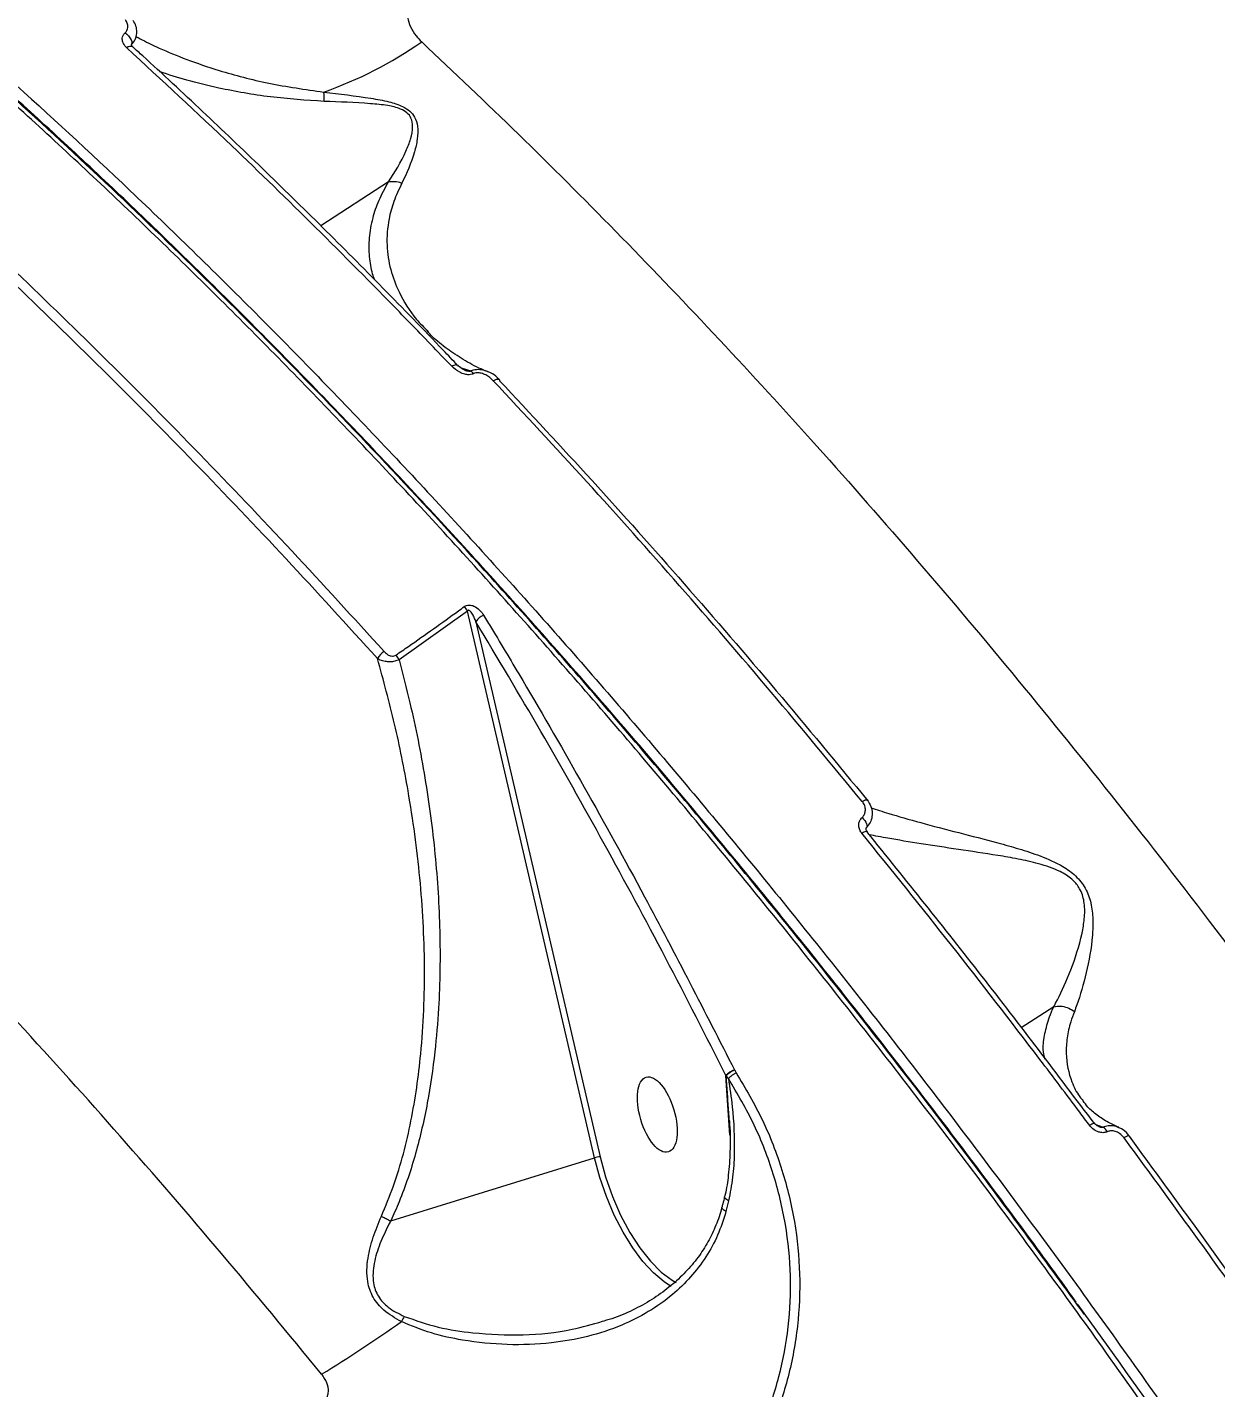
# Model space of a CAD drawing. Header units: millimetres. Extents: x -11024 to 8278, y -7837 to 5770.
# Drawn here: x 3561 to 3702.9, y 1295 to 1457.5 of the extents above; entities that cross this region are included whole.
import ezdxf

# ---------------------------------------------------------------- set-up
doc = ezdxf.new("R2010")
doc.units = ezdxf.units.MM
doc.layers.add('DIKOM_ОБЪЕКТ', color=7, linetype='Continuous')
doc.layers.add('DIKOM_РАЗМЕР_ОБЪЕКТА', color=7, linetype='Continuous')
doc.styles.add('style1', font='arial.ttf', dxfattribs={"width": 0.8})
doc.dimstyles.new('1-50', dxfattribs={"dimtxt": 300, "dimasz": 200, "dimexe": 100, "dimexo": 0, "dimgap": 100, "dimtad": 1, "dimtxsty": 'style1', "dimcen": 200, "dimclrd": 7, "dimclre": 7, "dimclrt": 7, "dimadec": 1, "dimazin": 2, "dimtfac": 1, "dimtmove": 0, "dimatfit": 2, "dimfxl": 0, "dimlwd": 25, "dimlwe": 18, "dimarcsym": 0})

# ---------------------------------------------------------------- blocks, each defined once
blk = doc.blocks.new('*D9')
at = {"layer": 'Defpoints', "color": 0, "transparency": 16777216}
for p in [(3740.68, 3707.51), (-8191.56, -3797.25), (-1076.12, -3797.25)]:
    blk.add_point(p, dxfattribs=at)
at = {"layer": 'DIKOM_РАЗМЕР_ОБЪЕКТА', "color": 7, "lineweight": 18, "transparency": 16777216}
for p, q in [((3740.68, 3707.51), (-8291.56, 3707.51)), ((-1076.12, -3797.25), (-8291.56, -3797.25))]:
    blk.add_line(p, q, dxfattribs=at)
at = {"layer": 'DIKOM_РАЗМЕР_ОБЪЕКТА', "color": 7, "lineweight": 25, "transparency": 16777216}
blk.add_line((-8191.56, 3507.51), (-8191.56, -3597.25), dxfattribs=at)
at = {"layer": 'DIKOM_РАЗМЕР_ОБЪЕКТА', "color": 7, "transparency": 16777216}
for points in [[(-8224.9, 3507.51), (-8158.23, 3507.51), (-8191.56, 3707.51)], [(-8224.9, -3597.25), (-8158.23, -3597.25), (-8191.56, -3797.25)]]:
    blk.add_solid(points, dxfattribs=at)
at = {"layer": 'DIKOM_РАЗМЕР_ОБЪЕКТА', "color": 7, "transparency": 16777216, "insert": (-8444.74, -44.87), "char_height": 300, "attachment_point": 5, "rotation": 90, "style": 'style1'}
blk.add_mtext('7500', dxfattribs=at)

msp = doc.modelspace()

# ---------------------------------------------------------------- linework, layer by layer
at = {"layer": 'DIKOM_ОБЪЕКТ', "color": 7, "linetype": 'Continuous', "lineweight": 15}
for p, q in [((3604.098, 1439.01), (3596.02, 1433.762)), ((3608.782, 1421.201), (3608.85, 1421.131)), ((3613.547, 1387.759), (3605.358, 1381.954)), ((3628.704, 1322.487), (3613.547, 1387.759)), ((3614.536, 1386.482), (3629.366, 1322.613)), ((3683.529, 1340.526), (3679.638, 1337.998)), ((3644.402, 1332.274), (3644.394, 1332.308)), ((3644.849, 1325.184), (3644.394, 1332.308)), ((3644.691, 1331.954), (3644.402, 1332.274)), ((3644.57, 1330.206), (3644.402, 1332.274)), ((3645.423, 1332.98), (3645.444, 1332.938)), ((3645.444, 1332.938), (3645.611, 1332.638)), ((3688.544, 1326.481), (3689.445, 1326.157)), ((3604.359, 1314.948), (3628.704, 1322.487)), ((3644.709, 1317.365), (3644.396, 1316.099)), ((3637.855, 1307.135), (3637.19, 1307.548)), ((3629.649, 1302.973), (3629.822, 1303.018))]:
    msp.add_line(p, q, dxfattribs=at)
at = {"layer": 'DIKOM_ОБЪЕКТ', "color": 7, "linetype": 'Continuous', "lineweight": 15, "flags": 128}
for points in [[(3572.633, 1456.774), (3572.845, 1456.617), (3573.047, 1456.419), (3573.221, 1456.198), (3573.355, 1455.971), (3573.436, 1455.757), (3573.459, 1455.572), (3573.421, 1455.432), (3573.382, 1455.384)], [(3611.641, 1416.981), (3611.793, 1417.07), (3611.939, 1417.134), (3612.072, 1417.17), (3612.188, 1417.178), (3612.282, 1417.156), (3612.348, 1417.109)], [(3616.615, 1415.26), (3616.759, 1415.345), (3616.897, 1415.408), (3617.025, 1415.446), (3617.138, 1415.46), (3617.231, 1415.447), (3617.302, 1415.408), (3617.314, 1415.397)], [(3617.314, 1415.397), (3617.349, 1415.346), (3617.369, 1415.261)], [(3660.674, 1365.011), (3660.817, 1365.098), (3660.95, 1365.167), (3661.069, 1365.215), (3661.169, 1365.241), (3661.248, 1365.244), (3661.302, 1365.223), (3661.329, 1365.18), (3661.328, 1365.116)], [(3660.646, 1363.105), (3660.815, 1362.933), (3660.967, 1362.746), (3661.092, 1362.555), (3661.182, 1362.371), (3661.233, 1362.205), (3661.241, 1362.066), (3661.206, 1361.963), (3661.18, 1361.933)], [(3660.616, 1361.255), (3660.766, 1361.346), (3660.904, 1361.417), (3661.026, 1361.465), (3661.127, 1361.489), (3661.203, 1361.487), (3661.251, 1361.46), (3661.254, 1361.457)], [(3661.254, 1361.457), (3661.27, 1361.409), (3661.257, 1361.335)], [(3687.816, 1326.368), (3687.965, 1326.46), (3688.099, 1326.535), (3688.215, 1326.591), (3688.308, 1326.625), (3688.374, 1326.636), (3688.41, 1326.623), (3688.412, 1326.621)], [(3692.523, 1325.06), (3692.538, 1325.107), (3692.532, 1325.127)], [(3637.19, 1307.548), (3637.016, 1307.669), (3635.736, 1308.743), (3634.473, 1310.111), (3633.256, 1311.745), (3632.11, 1313.607), (3631.06, 1315.658), (3630.13, 1317.854), (3629.338, 1320.147), (3628.704, 1322.487)], [(3629.366, 1322.613), (3630.021, 1320.219), (3630.843, 1317.879), (3631.814, 1315.65), (3632.909, 1313.585), (3634.103, 1311.733), (3635.365, 1310.141), (3636.667, 1308.846), (3637.977, 1307.88), (3638.433, 1307.623)], [(3644.709, 1317.365), (3644.467, 1317.506), (3644.304, 1317.641), (3644.227, 1317.764), (3644.226, 1317.833)]]:
    msp.add_lwpolyline(points, dxfattribs=at)
at = {"layer": 'DIKOM_ОБЪЕКТ', "color": 7, "linetype": 'Continuous', "lineweight": 15}
for centre, radius, start, end in [((3579.88, 1496.386), 49.493, 289.46463, 304.70695), ((3573.273, 1454.546), 0.629, 59.02934, 133.6827), ((3589.579, 1448.945), 6.838, 357.10905, 6.52022), ((3613.305, 1415.509), 1.091, 32.21435, 56.69991), ((3611.398, 1386.553), 2.465, 29.29251, 44.99106), ((3616.081, 1385.588), 1.785, 110.41472, 149.94106), ((3604.798, 1380.962), 2.313, 121.80019, 150.69382), ((3603.214, 1380.822), 2.425, 27.85079, 43.73639), ((3646.164, 1330.721), 2.377, 108.15446, 138.11598), ((3646.113, 1330.738), 2.3, 106.92615, 138.09256), ((3688.707, 1325.027), 1.35, 25.22219, 56.83864), ((3692.625, 1324.105), 1.026, 95.17672, 131.85417), ((3629.529, 1319.959), 2.659, 93.50567, 108.08186), ((3500.566, 1451.867), 182.268, 301.61577, 305.20243), ((3616.412, 1297.397), 12.113, 149.40592, 152.80945)]:
    msp.add_arc(centre, radius, start, end, dxfattribs=at)
msp.add_ellipse((3636.194, 1327.649), major_axis=(-1.322, 4.462), ratio=0.44303, dxfattribs=at)
for points, knots in [([(3697.23, 1288.717), (3694.608, 1292.447), (3687.491, 1302.571), (3675.6, 1318.787), (3661.518, 1337.202), (3647.185, 1355.128), (3632.674, 1372.489), (3618.052, 1389.2), (3603.362, 1405.204), (3588.629, 1420.46), (3573.878, 1434.957), (3559.155, 1448.657), (3544.527, 1461.498), (3530.065, 1473.418), (3515.814, 1484.371), (3501.802, 1494.32), (3488.048, 1503.268), (3474.594, 1511.196), (3461.499, 1518.069), (3448.827, 1523.854), (3436.621, 1528.521), (3424.909, 1532.044), (3413.707, 1534.427), (3403.023, 1535.715), (3392.993, 1535.751), (3386.245, 1535.298), (3383.049, 1534.499), (3382.777, 1534.43)], [0, 0, 0, 0, 0.0245695, 0.066693, 0.1089493, 0.151273, 0.1935969, 0.2358531, 0.2779765, 0.3200999, 0.3623564, 0.4046802, 0.447004, 0.4892601, 0.5313836, 0.5735065, 0.6157622, 0.6580855, 0.7004087, 0.7426644, 0.7847874, 0.8269108, 0.8691668, 0.9114903, 0.9538141, 0.9960698, 1, 1, 1, 1]), ([(3686.228, 1305.266), (3684.678, 1307.405), (3680.885, 1312.643), (3674.778, 1320.847), (3667.934, 1329.875), (3661.051, 1338.751), (3654.132, 1347.483), (3647.174, 1356.073), (3640.174, 1364.526), (3633.13, 1372.842), (3626.041, 1381.024), (3618.905, 1389.074), (3611.718, 1396.995), (3604.488, 1404.779), (3597.237, 1412.402), (3589.996, 1419.83), (3582.785, 1427.043), (3575.606, 1434.039), (3568.458, 1440.821), (3561.337, 1447.39), (3554.241, 1453.752), (3547.167, 1459.906), (3540.115, 1465.854), (3533.082, 1471.599), (3526.066, 1477.141), (3519.068, 1482.479), (3512.105, 1487.6), (3505.207, 1492.482), (3498.398, 1497.105), (3491.686, 1501.466), (3485.067, 1505.567), (3478.539, 1509.411), (3472.099, 1512.999), (3465.746, 1516.333), (3459.476, 1519.413), (3453.29, 1522.239), (3447.185, 1524.812), (3441.16, 1527.132), (3435.226, 1529.195), (3429.405, 1530.992), (3423.721, 1532.513), (3418.185, 1533.756), (3412.795, 1534.723), (3407.549, 1535.414), (3402.446, 1535.83), (3397.485, 1535.969), (3392.659, 1535.842), (3387.989, 1535.41), (3384.789, 1534.992), (3383.188, 1534.639), (3383.05, 1534.609)], [0, 0, 0, 0, 0.0148394, 0.0363252, 0.0577124, 0.0790248, 0.1002867, 0.1215225, 0.1427567, 0.1640092, 0.1852997, 0.2066539, 0.2280947, 0.2496474, 0.271248, 0.2927746, 0.314195, 0.3355335, 0.356815, 0.3780636, 0.3993038, 0.4205573, 0.4418427, 0.4631847, 0.4846068, 0.506134, 0.5277483, 0.5493326, 0.5707976, 0.5921746, 0.6134878, 0.6347619, 0.656021, 0.6772886, 0.6985816, 0.719924, 0.7413395, 0.7628516, 0.7844714, 0.8060881, 0.8276031, 0.8490185, 0.8703574, 0.8916419, 0.9128938, 0.9341345, 0.955385, 0.9766598, 0.9979801, 1, 1, 1, 1]), ([(3520.966, 1482.563), (3523.729, 1480.453), (3531.172, 1474.769), (3543.463, 1464.738), (3557.832, 1452.284), (3572.448, 1438.837), (3587.265, 1424.421), (3602.236, 1409.058), (3617.032, 1393.087), (3631.605, 1376.578), (3645.916, 1359.61), (3660.197, 1341.906), (3674.397, 1323.497), (3688.462, 1304.431), (3702.084, 1285.129), (3715.226, 1265.661), (3727.863, 1246.103), (3740.2, 1226.134), (3752.181, 1205.808), (3763.756, 1185.19), (3774.668, 1164.732), (3784.895, 1144.501), (3794.433, 1124.557), (3803.436, 1104.575), (3811.849, 1084.624), (3819.626, 1064.777), (3826.598, 1045.47), (3832.759, 1026.756), (3838.123, 1008.676), (3842.776, 990.933), (3846.671, 973.607), (3849.776, 956.769), (3851.926, 941.467), (3853.256, 927.626), (3853.901, 915.148), (3853.935, 903.232), (3853.35, 891.92), (3852.155, 881.33), (3850.358, 871.513), (3848.267, 863.365), (3846.617, 858.657), (3845.946, 856.74)], [0, 0, 0, 0, 0.01565218, 0.04216791, 0.06870427, 0.09522005, 0.12250621, 0.14981463, 0.17710056, 0.20361659, 0.23015278, 0.25666873, 0.2839548, 0.31126298, 0.33854912, 0.36506499, 0.3916013, 0.41811716, 0.44540309, 0.47271166, 0.49999757, 0.5265134, 0.55304984, 0.57956554, 0.60685156, 0.63415996, 0.66144588, 0.68796177, 0.71449808, 0.74101388, 0.76829994, 0.79560818, 0.82289424, 0.84597233, 0.86907741, 0.89218255, 0.91550655, 0.93883056, 0.96156384, 0.98434858, 1, 1, 1, 1]), ([(3687.221, 1303.772), (3682.765, 1309.87), (3673.71, 1322.26), (3659.717, 1340.374), (3645.393, 1358.18), (3630.914, 1375.374), (3617.251, 1390.863), (3604.457, 1404.741), (3592.556, 1417.146), (3580.652, 1429.05), (3568.633, 1440.558), (3556.522, 1451.625), (3544.347, 1462.197), (3532.262, 1472.183), (3524.322, 1478.278), (3520.353, 1481.323)], [0, 0, 0, 0, 0.084034, 0.1707572, 0.2574795, 0.3440638, 0.4303752, 0.5003135, 0.5703237, 0.6403339, 0.710272, 0.7826638, 0.8551362, 0.9276085, 1, 1, 1, 1]), ([(3596.115, 1296.65), (3592.14, 1301.483), (3584.185, 1311.153), (3572.077, 1325.138), (3559.881, 1338.699), (3547.106, 1352.307), (3533.764, 1365.864), (3519.885, 1379.254), (3506.029, 1391.921), (3492.265, 1403.807), (3478.661, 1414.851), (3465.406, 1424.905), (3452.525, 1433.961), (3440.028, 1442.057), (3427.817, 1449.27), (3415.948, 1455.568), (3404.481, 1460.918), (3393.238, 1465.381), (3382.283, 1468.862), (3371.665, 1471.311), (3361.636, 1472.646), (3352.359, 1472.875), (3343.869, 1471.974), (3336.942, 1470.413), (3333.079, 1468.728), (3331.558, 1468.065)], [0, 0, 0, 0, 0.0401799, 0.0804098, 0.1206387, 0.1608185, 0.2060324, 0.251392, 0.2968241, 0.3422539, 0.3876087, 0.4328192, 0.4765992, 0.520517, 0.5645034, 0.6084886, 0.6524026, 0.69618, 0.7425871, 0.7890771, 0.8355674, 0.8819754, 0.9264437, 0.9710516, 1, 1, 1, 1]), ([(3609.615, 1465.847), (3608.866, 1465.128), (3607.387, 1463.707), (3606.271, 1461.164), (3606.181, 1458.646), (3606.989, 1456.798), (3607.828, 1455.938), (3608.06, 1455.699)], [0, 0, 0, 0, 0.2385237, 0.4713345, 0.6968085, 0.9159995, 1, 1, 1, 1]), ([(3572.633, 1456.774), (3572.721, 1456.875), (3572.898, 1457.076), (3572.996, 1457.489), (3572.94, 1457.93), (3572.767, 1458.216), (3572.687, 1458.349)], [0, 0, 0, 0, 0.2096918, 0.4181909, 0.7298657, 1, 1, 1, 1]), ([(3573.381, 1455.384), (3573.384, 1455.386), (3573.602, 1455.542), (3573.885, 1455.996), (3574.089, 1456.71), (3574.009, 1457.438), (3573.823, 1457.971), (3573.61, 1458.214), (3573.564, 1458.266)], [0, 0, 0, 0, 0.0030498, 0.2393178, 0.4648573, 0.6906763, 0.9327289, 1, 1, 1, 1]), ([(3572.839, 1455.001), (3572.796, 1455.042), (3572.592, 1455.239), (3572.355, 1455.617), (3572.283, 1456.092), (3572.376, 1456.484), (3572.547, 1456.677), (3572.633, 1456.774)], [0, 0, 0, 0, 0.08442058, 0.40268696, 0.65178747, 0.82548784, 1, 1, 1, 1]), ([(3573.38, 1455.383), (3573.379, 1455.382), (3573.378, 1455.38), (3573.392, 1455.393), (3573.416, 1455.407), (3573.426, 1455.412)], [0, 0, 0, 0, 0.4621093, 0.7792636, 1, 1, 1, 1]), ([(3573.607, 1455.097), (3573.545, 1455.151), (3573.403, 1455.277), (3573.389, 1455.405), (3573.386, 1455.393), (3573.385, 1455.39)], [0, 0, 0, 0, 0.366421, 0.8514385, 1, 1, 1, 1]), ([(3573.948, 1456.361), (3574.108, 1456.268), (3574.835, 1455.848), (3576.828, 1454.896), (3579.949, 1453.592), (3584.307, 1452.11), (3589.784, 1450.657), (3594.152, 1450.037), (3596.372, 1449.722)], [0, 0, 0, 0, 0.0399253, 0.1811047, 0.3481339, 0.5198529, 0.755902, 1, 1, 1, 1]), ([(3608.06, 1455.699), (3611.911, 1452.066), (3619.618, 1444.794), (3631.243, 1433.156), (3642.878, 1421.02), (3654.656, 1408.193), (3666.55, 1394.682), (3678.532, 1380.496), (3690.406, 1365.859), (3702.476, 1350.374), (3714.697, 1334.034), (3727.014, 1316.851), (3739.168, 1299.156), (3751.11, 1280.988), (3762.79, 1262.401), (3773.937, 1243.825), (3784.525, 1225.326), (3794.541, 1206.965), (3804.162, 1188.419), (3813.336, 1169.747), (3822.016, 1151.013), (3830.005, 1132.643), (3837.293, 1114.694), (3843.885, 1097.209), (3849.893, 1079.886), (3855.272, 1062.796), (3859.986, 1046.004), (3863.67, 1030.942), (3866.488, 1017.532), (3868.611, 1005.633), (3870.275, 994.097), (3871.471, 982.968), (3872.197, 972.295), (3872.443, 962.08), (3872.249, 952.285), (3871.716, 946.168), (3871.449, 943.11)], [0, 0, 0, 0, 0.0277655, 0.055564, 0.0833624, 0.1111275, 0.1400314, 0.168973, 0.1979144, 0.2268177, 0.2582448, 0.2896957, 0.3211227, 0.3534672, 0.3858383, 0.4181831, 0.449506, 0.4808529, 0.5121759, 0.5444127, 0.5766757, 0.6089125, 0.6401608, 0.6714335, 0.7026819, 0.7348411, 0.7670266, 0.7991856, 0.8241463, 0.849107, 0.874267, 0.8994267, 0.9244694, 0.949512, 0.974756, 1, 1, 1, 1]), ([(3611.641, 1416.981), (3611.224, 1417.417), (3609.143, 1419.598), (3603.726, 1425.207), (3595.387, 1433.616), (3584.521, 1444.217), (3577.02, 1451.142), (3572.839, 1455.001)], [0, 0, 0, 0, 0.0321591, 0.1607937, 0.4182848, 0.6757781, 1, 1, 1, 1]), ([(3612.344, 1417.094), (3611.778, 1417.692), (3608.808, 1420.836), (3603.431, 1426.343), (3596.228, 1433.591), (3589.048, 1440.62), (3581.889, 1447.43), (3576.736, 1452.245), (3573.975, 1454.73), (3573.59, 1455.077)], [0, 0, 0, 0, 0.0437626, 0.2298288, 0.4154638, 0.6004613, 0.7850286, 0.9699898, 1, 1, 1, 1]), ([(3596.408, 1448.601), (3594.252, 1448.745), (3589.887, 1449.038), (3584.409, 1450.028), (3579.982, 1451.11), (3577.842, 1451.797), (3576.796, 1452.133)], [0, 0, 0, 0, 0.2949423, 0.5974891, 0.8032189, 1, 1, 1, 1]), ([(3596.372, 1449.722), (3598.251, 1449.501), (3600.85, 1449.196), (3604.026, 1448.626), (3605.631, 1448.122), (3606.682, 1447.468), (3607.336, 1446.654), (3607.654, 1445.483), (3607.566, 1444.068), (3607.013, 1441.649), (3606.254, 1440.029), (3605.695, 1438.836)], [0, 0, 0, 0, 0.2311209, 0.319679, 0.3914203, 0.4367141, 0.4822463, 0.5456907, 0.6388359, 0.7342154, 1, 1, 1, 1]), ([(3604.11, 1439.015), (3604.111, 1439.016), (3604.869, 1440.119), (3605.833, 1441.772), (3606.776, 1444.088), (3607.044, 1445.425), (3606.908, 1446.531), (3606.361, 1447.271), (3605.381, 1447.819), (3603.849, 1448.164), (3600.763, 1448.456), (3598.243, 1448.54), (3596.408, 1448.601)], [0, 0, 0, 0, 0.0003162, 0.274222, 0.3691429, 0.4635473, 0.5235475, 0.5648691, 0.6061816, 0.6747244, 0.7630197, 1, 1, 1, 1]), ([(3602.451, 1427.307), (3602.365, 1427.539), (3602.042, 1428.412), (3601.795, 1430.072), (3601.76, 1432.293), (3602.155, 1434.549), (3602.888, 1436.783), (3603.693, 1438.265), (3604.098, 1439.01)], [0, 0, 0, 0, 0.0712125, 0.2674718, 0.4677826, 0.6680222, 0.8332526, 1, 1, 1, 1]), ([(3605.695, 1438.836), (3605.347, 1438.104), (3604.651, 1436.638), (3604.013, 1434.15), (3603.806, 1431.404), (3604.262, 1428.503), (3605.415, 1425.526), (3606.887, 1423.062), (3608.324, 1421.652), (3608.782, 1421.201)], [0, 0, 0, 0, 0.1000407, 0.2001437, 0.3605461, 0.521498, 0.6822217, 0.8985157, 1, 1, 1, 1]), ([(3604.098, 1439.01), (3604.1, 1439.011), (3604.102, 1439.012), (3604.107, 1439.014), (3604.109, 1439.015), (3604.11, 1439.015)], [0, 0, 0, 0, 0.3881452, 0.7902778, 1, 1, 1, 1]), ([(3604.11, 1439.015), (3604.369, 1439.044), (3604.846, 1439.096), (3605.394, 1438.958), (3605.654, 1438.853), (3605.695, 1438.836)], [0, 0, 0, 0, 0.4994166, 0.92059215, 1, 1, 1, 1]), ([(3559.649, 1428.211), (3563.296, 1424.696), (3570.592, 1417.666), (3581.58, 1406.527), (3592.586, 1394.998), (3599.915, 1386.951), (3603.579, 1382.928)], [0, 0, 0, 0, 0.2491208, 0.49824316, 0.74912062, 1, 1, 1, 1]), ([(3602.781, 1382.094), (3599.148, 1386.084), (3591.882, 1394.064), (3580.919, 1405.554), (3569.922, 1416.708), (3562.586, 1423.779), (3558.918, 1427.315)], [0, 0, 0, 0, 0.2491206, 0.4982429, 0.7491212, 1, 1, 1, 1]), ([(3615.899, 1416.345), (3615.561, 1416.487), (3614.417, 1416.967), (3612.721, 1417.929), (3610.815, 1419.234), (3609.486, 1420.324), (3608.885, 1421), (3608.746, 1421.157)], [0, 0, 0, 0, 0.1099765, 0.371959, 0.6406345, 0.9168816, 1, 1, 1, 1]), ([(3614.227, 1416.09), (3614.178, 1416.069), (3614.02, 1416.003), (3613.668, 1415.956), (3613.152, 1416.026), (3612.39, 1416.318), (3611.938, 1416.718), (3611.641, 1416.981)], [0, 0, 0, 0, 0.0555546, 0.1784286, 0.3495271, 0.5729437, 1, 1, 1, 1]), ([(3613.301, 1416.489), (3613.29, 1416.492), (3613.122, 1416.534), (3612.767, 1416.731), (3612.511, 1416.975), (3612.357, 1417.122)], [0, 0, 0, 0, 0.0284062, 0.416141, 1, 1, 1, 1]), ([(3612.667, 1416.857), (3612.748, 1416.829), (3613.158, 1416.684), (3613.571, 1416.538), (3613.903, 1416.42)], [0, 0, 0, 0, 0.1956672, 1, 1, 1, 1]), ([(3613.302, 1416.492), (3613.338, 1416.478), (3613.452, 1416.435), (3613.63, 1416.401), (3613.807, 1416.391), (3613.883, 1416.414), (3613.903, 1416.42)], [0, 0, 0, 0, 0.2120679, 0.6646811, 0.9123692, 1, 1, 1, 1]), ([(3613.903, 1416.42), (3613.977, 1416.453), (3614.214, 1416.558), (3614.709, 1416.646), (3615.331, 1416.61), (3615.727, 1416.442), (3615.902, 1416.368)], [0, 0, 0, 0, 0.1200888, 0.3890387, 0.7307111, 1, 1, 1, 1]), ([(3617.305, 1415.388), (3617.238, 1415.463), (3616.948, 1415.784), (3616.48, 1416.144), (3616.027, 1416.316), (3615.901, 1416.364)], [0, 0, 0, 0, 0.18080048, 0.77142214, 1, 1, 1, 1]), ([(3616.615, 1415.26), (3616.333, 1415.513), (3615.917, 1415.887), (3615.215, 1416.157), (3614.747, 1416.218), (3614.42, 1416.172), (3614.272, 1416.109), (3614.227, 1416.09)], [0, 0, 0, 0, 0.4385676, 0.6487137, 0.8192287, 0.9451785, 1, 1, 1, 1]), ([(3660.674, 1365.011), (3657.056, 1369.391), (3649.82, 1378.149), (3638.83, 1390.875), (3627.761, 1403.311), (3620.33, 1411.277), (3616.615, 1415.26)], [0, 0, 0, 0, 0.2490984, 0.4981983, 0.7490991, 1, 1, 1, 1]), ([(3617.369, 1415.261), (3621.05, 1411.315), (3628.41, 1403.423), (3639.429, 1391.047), (3650.42, 1378.32), (3657.692, 1369.518), (3661.328, 1365.116)], [0, 0, 0, 0, 0.2490991, 0.4981989, 0.7490994, 1, 1, 1, 1]), ([(3604.966, 1382.498), (3605.469, 1382.845), (3607.982, 1384.582), (3610.705, 1386.519), (3612.913, 1388.13), (3613.141, 1388.296)], [0, 0, 0, 0, 0.1831642, 0.9158784, 1, 1, 1, 1]), ([(3613.141, 1388.296), (3613.228, 1388.348), (3613.403, 1388.453), (3613.726, 1388.494), (3614.102, 1388.443), (3614.583, 1388.23), (3615.076, 1387.82), (3615.333, 1387.444), (3615.458, 1387.261)], [0, 0, 0, 0, 0.1098393, 0.2200717, 0.3256974, 0.4925174, 0.7536759, 1, 1, 1, 1]), ([(3614.536, 1386.482), (3614.467, 1386.663), (3614.331, 1387.02), (3614.106, 1387.451), (3613.904, 1387.724), (3613.771, 1387.829), (3613.692, 1387.852), (3613.654, 1387.851), (3613.619, 1387.838), (3613.581, 1387.813), (3613.56, 1387.779), (3613.547, 1387.759)], [0, 0, 0, 0, 0.3169038, 0.6270792, 0.7914112, 0.8703622, 0.8977572, 0.9254439, 0.9332234, 0.960308, 1, 1, 1, 1]), ([(3615.458, 1387.261), (3615.771, 1386.746), (3617.335, 1384.167), (3621.376, 1377.396), (3627.501, 1366.769), (3636.008, 1351.377), (3641.869, 1339.924), (3645.423, 1332.98)], [0, 0, 0, 0, 0.0299909, 0.1499529, 0.3900714, 0.6301911, 1, 1, 1, 1]), ([(3644.394, 1332.308), (3642.016, 1336.991), (3637.259, 1346.358), (3629.869, 1360.046), (3622.315, 1373.478), (3617.129, 1382.148), (3614.536, 1386.482)], [0, 0, 0, 0, 0.2492713, 0.4985389, 0.7492702, 1, 1, 1, 1]), ([(3603.579, 1382.928), (3603.695, 1382.813), (3603.899, 1382.612), (3604.252, 1382.434), (3604.544, 1382.376), (3604.784, 1382.398), (3604.905, 1382.465), (3604.966, 1382.498)], [0, 0, 0, 0, 0.3196271, 0.5618425, 0.7278993, 0.8640082, 1, 1, 1, 1]), ([(3603.243, 1315.504), (3603.744, 1316.713), (3605.258, 1320.366), (3606.926, 1326.872), (3608.18, 1335.669), (3608.561, 1345.397), (3607.982, 1355.908), (3606.654, 1365.542), (3604.916, 1374.285), (3603.493, 1379.491), (3602.781, 1382.094)], [0, 0, 0, 0, 0.0588086, 0.1777182, 0.2968148, 0.4509475, 0.6056229, 0.7600432, 0.8800177, 1, 1, 1, 1]), ([(3605.358, 1381.954), (3605.192, 1381.884), (3604.86, 1381.743), (3604.269, 1381.679), (3603.67, 1381.731), (3603.161, 1381.881), (3602.891, 1382.032), (3602.781, 1382.094)], [0, 0, 0, 0, 0.2022867, 0.4043243, 0.6105845, 0.8410444, 1, 1, 1, 1]), ([(3605.358, 1381.954), (3605.802, 1380.241), (3607.006, 1375.591), (3608.532, 1367.853), (3609.758, 1358.742), (3610.333, 1349.544), (3610.221, 1341.661), (3609.655, 1334.819), (3608.812, 1329.014), (3607.425, 1322.999), (3605.869, 1318.31), (3604.701, 1315.708), (3604.359, 1314.948)], [0, 0, 0, 0, 0.0783346, 0.2125926, 0.3472673, 0.4817915, 0.6158486, 0.6916649, 0.7820707, 0.8726174, 0.9628134, 1, 1, 1, 1]), ([(3660.646, 1363.105), (3660.746, 1363.219), (3660.947, 1363.447), (3661.063, 1363.897), (3661.027, 1364.379), (3660.865, 1364.76), (3660.715, 1364.958), (3660.674, 1365.011)], [0, 0, 0, 0, 0.2169383, 0.4334342, 0.661951, 0.9080112, 1, 1, 1, 1]), ([(3661.328, 1365.116), (3661.391, 1365.026), (3661.62, 1364.692), (3661.854, 1364.044), (3661.873, 1363.228), (3661.645, 1362.471), (3661.303, 1362.093), (3661.13, 1361.902)], [0, 0, 0, 0, 0.09026937, 0.33216861, 0.5590425, 0.7775531, 1, 1, 1, 1]), ([(3660.616, 1361.255), (3660.576, 1361.307), (3660.432, 1361.498), (3660.275, 1361.866), (3660.237, 1362.333), (3660.35, 1362.771), (3660.547, 1362.993), (3660.646, 1363.105)], [0, 0, 0, 0, 0.0919721, 0.3355553, 0.5631544, 0.7814777, 1, 1, 1, 1]), ([(3661.722, 1364.263), (3662.396, 1364.046), (3664.064, 1363.511), (3667.609, 1362.498), (3672.036, 1361.342), (3676.071, 1360.315), (3679.37, 1359.401), (3681.983, 1358.544), (3684.329, 1357.534), (3686.215, 1356.196), (3687.424, 1354.657), (3688.058, 1352.832), (3688.248, 1350.928), (3688.132, 1348.035), (3687.446, 1344.453), (3686.612, 1341.567), (3686.101, 1340.209), (3685.997, 1339.934)], [0, 0, 0, 0, 0.0703015, 0.1740219, 0.2807862, 0.3816759, 0.4333622, 0.4849841, 0.5409454, 0.5760876, 0.6118361, 0.6503819, 0.6936377, 0.7380602, 0.8524507, 0.9700786, 1, 1, 1, 1]), ([(3687.816, 1326.368), (3687.422, 1326.894), (3685.453, 1329.526), (3679.986, 1336.756), (3671.342, 1347.947), (3664.193, 1356.816), (3660.616, 1361.255)], [0, 0, 0, 0, 0.0441409, 0.2207137, 0.6100128, 1, 1, 1, 1]), ([(3661.26, 1361.462), (3661.231, 1361.497), (3661.153, 1361.59), (3661.115, 1361.742), (3661.12, 1361.863), (3661.16, 1361.909), (3661.183, 1361.934)], [0, 0, 0, 0, 0.1504767, 0.4031726, 0.675021, 1, 1, 1, 1]), ([(3661.257, 1361.335), (3665.826, 1355.66), (3674.975, 1344.294), (3683.915, 1332.457), (3688.392, 1326.53)], [0, 0, 0, 0, 0.4992735, 1, 1, 1, 1]), ([(3683.539, 1340.531), (3683.54, 1340.532), (3683.692, 1340.792), (3684.376, 1342.117), (3685.619, 1344.859), (3686.752, 1348.244), (3687.228, 1351.015), (3687.273, 1352.76), (3686.87, 1354.357), (3686.191, 1355.298), (3685.384, 1356.053), (3683.995, 1356.908), (3681.765, 1357.62), (3679.266, 1358.178), (3676.023, 1358.731), (3672.065, 1359.314), (3667.617, 1359.977), (3664.004, 1360.58), (3662.209, 1360.916), (3661.483, 1361.052)], [0, 0, 0, 0, 0.00011167, 0.03049704, 0.14699606, 0.26603744, 0.30839384, 0.35153504, 0.38702582, 0.41316236, 0.41914211, 0.45139112, 0.50524081, 0.55607439, 0.60696451, 0.71120217, 0.81754979, 0.9262079, 1, 1, 1, 1]), ([(3682.484, 1334.27), (3682.397, 1334.651), (3682.184, 1335.589), (3682.454, 1337.311), (3682.889, 1339.018), (3683.357, 1340.121), (3683.529, 1340.526)], [0, 0, 0, 0, 0.2092726, 0.5157629, 0.822207, 1, 1, 1, 1]), ([(3683.529, 1340.526), (3683.53, 1340.527), (3683.533, 1340.528), (3683.536, 1340.53), (3683.539, 1340.531), (3683.539, 1340.531)], [0, 0, 0, 0, 0.4111107, 0.78591572, 1, 1, 1, 1]), ([(3683.539, 1340.531), (3683.804, 1340.572), (3684.333, 1340.653), (3685.164, 1340.459), (3685.708, 1340.167), (3685.959, 1339.965), (3685.997, 1339.934)], [0, 0, 0, 0, 0.3157066, 0.6314405, 0.9438055, 1, 1, 1, 1]), ([(3685.997, 1339.934), (3685.849, 1339.534), (3685.452, 1338.462), (3685.09, 1336.792), (3684.924, 1334.31), (3685.451, 1331.96), (3686.315, 1330.155), (3686.883, 1329.481), (3687.009, 1329.332)], [0, 0, 0, 0, 0.0965914, 0.2586626, 0.4207515, 0.7535375, 0.9454387, 1, 1, 1, 1]), ([(3628.658, 1269.618), (3630.429, 1270.557), (3633.96, 1272.429), (3638.637, 1276.14), (3642.755, 1280.435), (3646.2, 1285.299), (3648.923, 1290.636), (3650.857, 1296.333), (3651.969, 1302.293), (3652.229, 1308.402), (3651.634, 1314.537), (3650.17, 1320.589), (3647.929, 1326.471), (3645.771, 1330.125), (3644.691, 1331.954)], [0, 0, 0, 0, 0.0835774, 0.1666513, 0.2497516, 0.3333286, 0.4162582, 0.4997967, 0.5830088, 0.666081, 0.7497704, 0.832788, 0.9162889, 1, 1, 1, 1]), ([(3645.611, 1332.638), (3646.712, 1330.776), (3648.914, 1327.052), (3651.208, 1321.051), (3652.71, 1314.881), (3653.33, 1308.616), (3653.075, 1302.383), (3651.952, 1296.301), (3649.99, 1290.484), (3647.224, 1285.038), (3643.716, 1280.073), (3639.526, 1275.694), (3634.764, 1271.909), (3631.165, 1270.001), (3629.363, 1269.046)], [0, 0, 0, 0, 0.0836194, 0.1671672, 0.2504186, 0.3338521, 0.4173033, 0.5004886, 0.5837396, 0.6671386, 0.750459, 0.8333975, 0.9166283, 1, 1, 1, 1]), ([(3645.611, 1332.638), (3645.524, 1332.591), (3645.345, 1332.495), (3645.079, 1332.313), (3644.844, 1332.123), (3644.741, 1332.01), (3644.691, 1331.954)], [0, 0, 0, 0, 0.2436361, 0.5000065, 0.7563921, 1, 1, 1, 1]), ([(3644.691, 1331.954), (3644.857, 1330.837), (3645.294, 1327.892), (3645.464, 1323.926), (3645.252, 1320.153), (3644.889, 1318.294), (3644.709, 1317.365)], [0, 0, 0, 0, 0.2319394, 0.6115229, 0.8058846, 1, 1, 1, 1]), ([(3644.841, 1325.745), (3644.774, 1327.122), (3644.701, 1328.613), (3644.58, 1330.093), (3644.57, 1330.206)], [0, 0, 0, 0, 0.9238463, 1, 1, 1, 1]), ([(3691.295, 1326.137), (3690.878, 1326.326), (3689.898, 1326.767), (3688.68, 1327.585), (3687.662, 1328.444), (3687.216, 1329.037), (3687.031, 1329.282)], [0, 0, 0, 0, 0.2133549, 0.5008091, 0.7940314, 1, 1, 1, 1]), ([(3644.787, 1326.975), (3644.803, 1326.81), (3644.918, 1325.565), (3644.915, 1323.361), (3644.717, 1320.569), (3644.474, 1318.757), (3644.239, 1317.93), (3644.213, 1317.836)], [0, 0, 0, 0, 0.0540703, 0.4077377, 0.7134768, 0.967545, 1, 1, 1, 1]), ([(3689.928, 1325.602), (3689.897, 1325.588), (3689.739, 1325.521), (3689.395, 1325.466), (3688.878, 1325.551), (3688.295, 1325.835), (3687.987, 1326.178), (3687.816, 1326.368)], [0, 0, 0, 0, 0.044052, 0.2245317, 0.433784, 0.6874702, 1, 1, 1, 1]), ([(3688.983, 1326.19), (3688.969, 1326.194), (3688.88, 1326.22), (3688.696, 1326.331), (3688.516, 1326.479), (3688.436, 1326.596), (3688.417, 1326.624)], [0, 0, 0, 0, 0.0608713, 0.39183887, 0.85412914, 1, 1, 1, 1]), ([(3688.983, 1326.19), (3688.991, 1326.186), (3689.066, 1326.153), (3689.195, 1326.13), (3689.335, 1326.129), (3689.404, 1326.142), (3689.434, 1326.153), (3689.445, 1326.157)], [0, 0, 0, 0, 0.0626438, 0.5705876, 0.807196, 0.9239899, 1, 1, 1, 1]), ([(3689.445, 1326.157), (3689.487, 1326.175), (3689.731, 1326.282), (3690.238, 1326.375), (3690.844, 1326.336), (3691.173, 1326.159), (3691.278, 1326.102)], [0, 0, 0, 0, 0.0726749, 0.4277758, 0.8160181, 1, 1, 1, 1]), ([(3691.94, 1324.869), (3691.77, 1325.06), (3691.471, 1325.394), (3690.91, 1325.661), (3690.422, 1325.734), (3690.101, 1325.677), (3689.953, 1325.613), (3689.928, 1325.602)], [0, 0, 0, 0, 0.3277651, 0.5738413, 0.7795958, 0.9627664, 1, 1, 1, 1]), ([(3692.521, 1325.119), (3692.48, 1325.18), (3692.249, 1325.52), (3691.824, 1325.9), (3691.386, 1326.066), (3691.268, 1326.111)], [0, 0, 0, 0, 0.1359387, 0.7661667, 1, 1, 1, 1]), ([(3741.914, 1251.708), (3737.962, 1257.926), (3730.058, 1270.362), (3717.701, 1288.786), (3705.024, 1307.024), (3696.301, 1318.921), (3691.94, 1324.869)], [0, 0, 0, 0, 0.2485969, 0.4971927, 0.7485976, 1, 1, 1, 1]), ([(3692.523, 1325.06), (3696.826, 1319.191), (3705.431, 1307.453), (3718.037, 1289.328), (3730.417, 1270.88), (3738.393, 1258.332), (3742.38, 1252.058)], [0, 0, 0, 0, 0.2485984, 0.497194, 0.7485969, 1, 1, 1, 1]), ([(3644.216, 1317.831), (3644.156, 1317.553), (3644.064, 1317.129), (3643.94, 1316.709), (3643.897, 1316.564)], [0, 0, 0, 0, 0.6572292, 1, 1, 1, 1]), ([(3644.396, 1316.099), (3644.093, 1315.138), (3643.488, 1313.216), (3642.031, 1310.588), (3640.215, 1308.209), (3637.922, 1305.992), (3635.168, 1304.049), (3631.77, 1302.342), (3627.888, 1301.073), (3623.305, 1300.266), (3618.285, 1300.072), (3613.463, 1300.577), (3609.185, 1301.465), (3606.819, 1302.443), (3605.637, 1302.932)], [0, 0, 0, 0, 0.0646433, 0.1293325, 0.1963555, 0.2634152, 0.3430316, 0.422692, 0.5180161, 0.6133849, 0.7266782, 0.8399777, 0.9200789, 1, 1, 1, 1]), ([(3643.884, 1316.57), (3643.88, 1316.551), (3643.735, 1315.803), (3643.204, 1314.404), (3642.283, 1312.422), (3641.063, 1310.56), (3639.588, 1308.803), (3637.829, 1307.167), (3635.81, 1305.686), (3633.545, 1304.409), (3631.532, 1303.506), (3630.242, 1303.122), (3629.824, 1302.998)], [0, 0, 0, 0, 0.0027663, 0.1062493, 0.2112106, 0.3176973, 0.4311037, 0.5501346, 0.6747198, 0.8039643, 0.9365067, 1, 1, 1, 1]), ([(3644.396, 1316.099), (3644.371, 1316.112), (3644.213, 1316.196), (3643.999, 1316.35), (3643.872, 1316.497), (3643.921, 1316.55), (3643.931, 1316.56)], [0, 0, 0, 0, 0.0761445, 0.4741145, 0.8997079, 1, 1, 1, 1]), ([(3605.637, 1302.932), (3604.907, 1303.344), (3603.579, 1304.095), (3602.164, 1305.793), (3601.432, 1307.96), (3601.552, 1310.432), (3602.224, 1313.035), (3602.901, 1314.675), (3603.243, 1315.504)], [0, 0, 0, 0, 0.1672657, 0.30432515, 0.44166885, 0.63703478, 0.81672119, 1, 1, 1, 1]), ([(3604.352, 1314.949), (3604.351, 1314.947), (3604.258, 1314.785), (3603.81, 1313.875), (3603.023, 1312.23), (3602.312, 1309.927), (3602.135, 1307.758), (3602.784, 1305.898), (3604.107, 1304.474), (3605.315, 1303.887), (3605.985, 1303.562)], [0, 0, 0, 0, 0.0002837, 0.0414634, 0.2243044, 0.4065719, 0.5849884, 0.712477, 0.8404542, 1, 1, 1, 1]), ([(3603.243, 1315.504), (3603.276, 1315.49), (3603.468, 1315.409), (3603.859, 1315.227), (3604.178, 1315.047), (3604.352, 1314.949)], [0, 0, 0, 0, 0.0844501, 0.5004822, 1, 1, 1, 1]), ([(3604.359, 1314.948), (3604.358, 1314.948), (3604.356, 1314.948), (3604.353, 1314.947), (3604.352, 1314.948), (3604.352, 1314.949)], [0, 0, 0, 0, 0.4581873, 0.8244732, 1, 1, 1, 1]), ([(3686.286, 1305.082), (3686.325, 1305.028), (3690.221, 1299.749), (3694.007, 1294.322), (3697.755, 1288.95)], [0, 0, 0, 0, 0.0101601, 1, 1, 1, 1]), ([(3605.985, 1303.562), (3607.317, 1303.092), (3609.984, 1302.151), (3614.785, 1301.463), (3620.17, 1301.243), (3625.397, 1301.731), (3628.452, 1302.623), (3629.649, 1302.973)], [0, 0, 0, 0, 0.1729734, 0.3464536, 0.5936072, 0.840666, 1, 1, 1, 1]), ([(3596.306, 1293.421), (3596.385, 1293.468), (3596.551, 1293.567), (3596.773, 1293.867), (3596.919, 1294.301), (3596.938, 1295.018), (3596.741, 1295.651), (3596.42, 1296.244), (3596.236, 1296.489), (3596.115, 1296.65)], [0, 0, 0, 0, 0.0767638, 0.1605272, 0.3174006, 0.4661007, 0.7624874, 0.8428649, 1, 1, 1, 1])]:
    msp.add_open_spline(points, degree=3, knots=knots, dxfattribs=at)

# ---------------------------------------------------------------- dimensions: what is measured, and where the dimension line sits
at = {"layer": 'DIKOM_РАЗМЕР_ОБЪЕКТА'}
dim = msp.add_linear_dim(base=(-8191.564, -3797.252), p1=(3740.68, 3707.508), p2=(-1076.116, -3797.252), angle=90, text='7500', dimstyle='1-50', dxfattribs=at)
dim.commit()
dim.dimension.update_dxf_attribs({"geometry": '*D9', "text_midpoint": (-8191.564, -44.872), "dimtype": 160})

doc.saveas('drawing.dxf')
